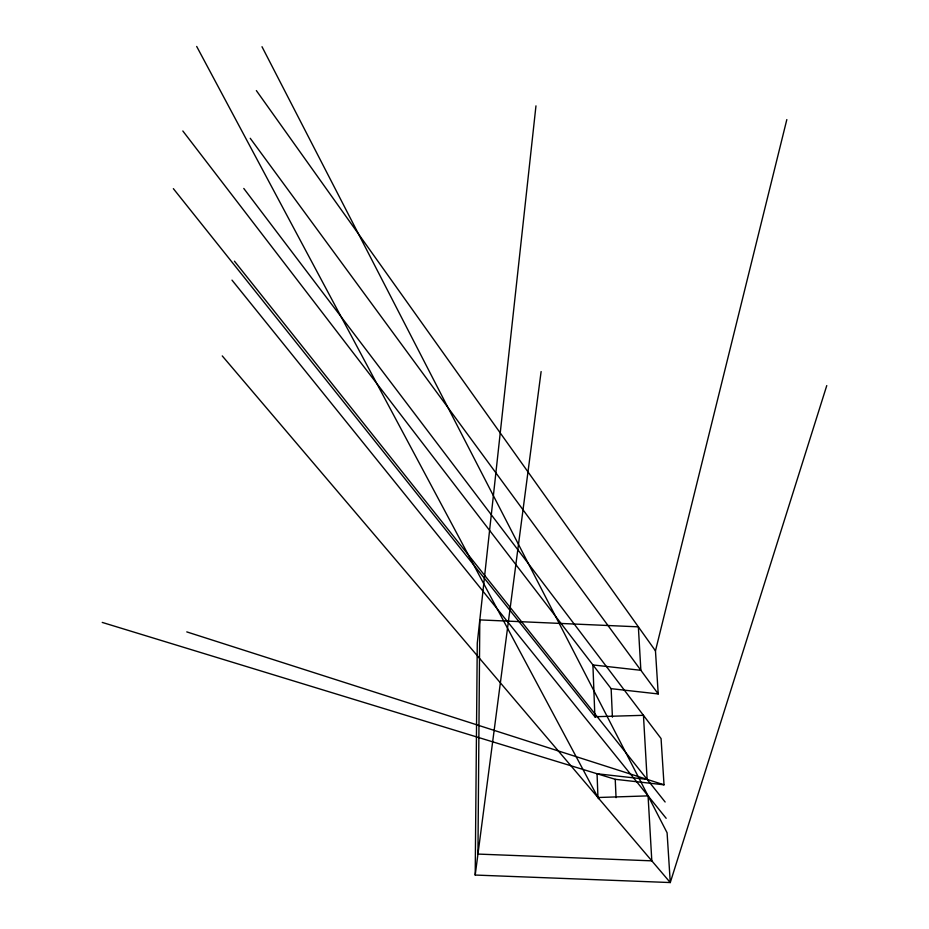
<?xml version="1.0" encoding="UTF-8"?>
<svg xmlns="http://www.w3.org/2000/svg" width="929" height="929" viewBox="0 0 929 929"><rect width="100%" height="100%" fill="white"/><g stroke="black" fill="none" stroke-linecap="round" stroke-linejoin="round"><path stroke-width="1.39" d="M826.764 385.593L670.274 882.55L475.207 875.048L477.274 643.135L535.963 105.871M475.207 875.048L541.119 371.565M182.827 130.977L611.143 688.668L658.22 693.94L655.468 650.857L786.828 119.586M102.236 622.418L615.23 779.303L664.026 784.808L661.065 738.555L243.781 188.459M186.775 631.894L664.026 784.808M222.252 355.912L670.274 882.55L667.092 832.767L262.001 46.717M231.995 280.128L666.163 818.298M173.363 188.657L595.338 717.304M234.433 261.165L665.129 801.994M250.226 138.282L658.22 693.94M256.358 90.589L655.468 650.857M196.693 46.45L598.578 798.661M611.143 688.668L612.42 717.176M615.23 779.303L616.055 797.697M479.805 619.898L477.947 854.076L651.81 860.846L648.07 795.874L597.962 797.512L597.057 773.752L647.13 779.385L643.449 715.318L594.885 716.723L592.911 664.932L640.859 670.297L638.362 626.843L479.805 619.898"/></g></svg>
